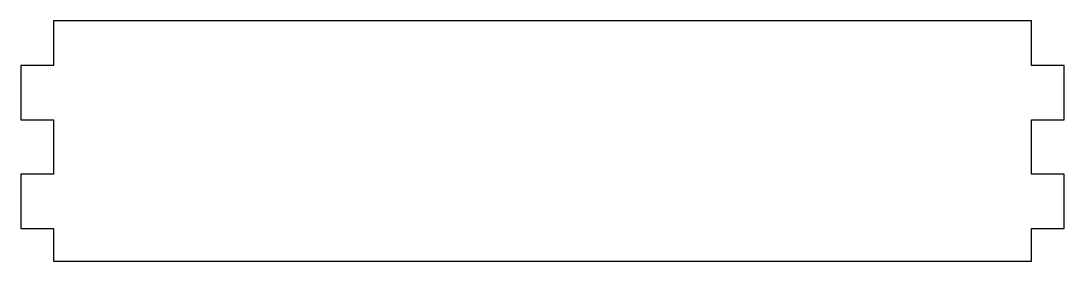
# Model space of a CAD drawing. Header units: millimetres. Extents: x -6 to 186, y -36 to 8.
import ezdxf

# ---------------------------------------------------------------- set-up
doc = ezdxf.new("R2010")
doc.units = ezdxf.units.MM

msp = doc.modelspace()

# ---------------------------------------------------------------- linework, layer by layer
msp.add_lwpolyline([(0, -20), (-6, -20), (-6, -30), (0, -30), (0, -36.03), (180, -36.03), (180, -30), (186, -30), (186, -20), (180, -20), (180, -10), (186, -10), (186, 0), (180, 0), (180, 8.19), (0, 8.19), (0, 0), (-6, 0), (-6, -10), (0, -10)], close=True)

doc.saveas('drawing.dxf')
